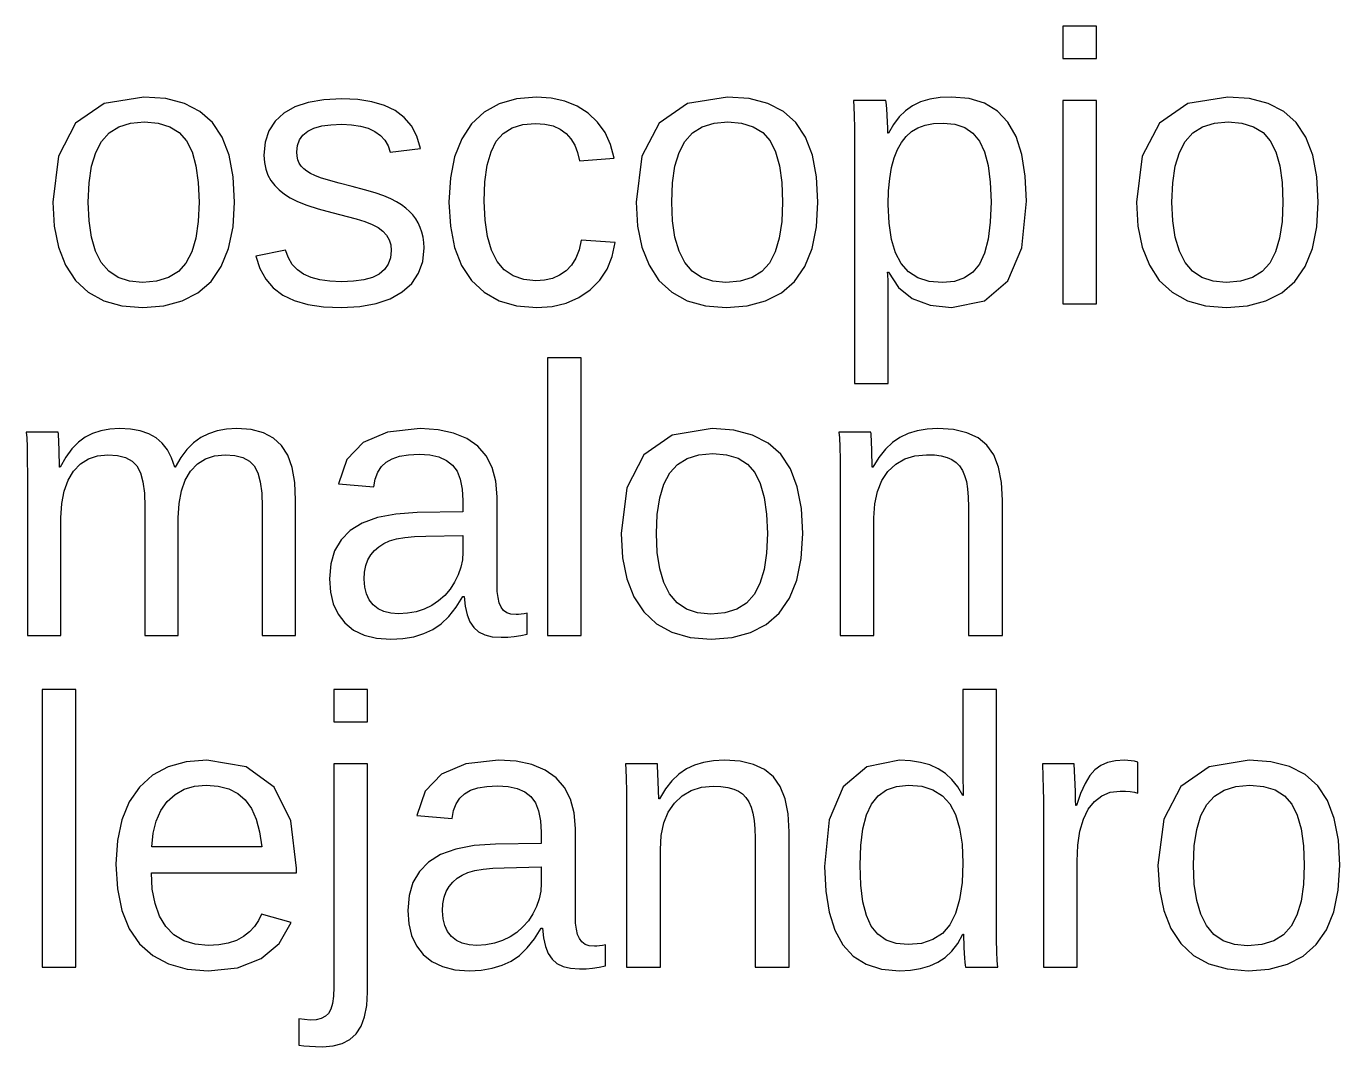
# Model space of a CAD drawing. Header units: metres. Extents: x 0.7 to 77.3, y -14.9 to 22.
# Drawn here: x 29.76 to 77.28, y -14.88 to 22.05 of the extents above; entities that cross this region are included whole.
import ezdxf

# ---------------------------------------------------------------- set-up
doc = ezdxf.new("R2010")
doc.units = ezdxf.units.M

msp = doc.modelspace()

# ---------------------------------------------------------------- linework, layer by layer
for p, q in [((68.4751, 22.048), (67.2541, 22.048)), ((67.2541, 22.048), (67.2541, 20.882)), ((68.4751, 20.882), (68.4751, 22.048)), ((67.2541, 20.882), (68.4751, 20.882)), ((34.0197, 19.488), (32.5773, 19.2504)), ((34.807, 19.4301), (34.0197, 19.488)), ((48.2159, 19.488), (47.4972, 19.4271)), ((48.7569, 19.4512), (48.2159, 19.488)), ((55.1252, 19.488), (53.6827, 19.2504)), ((55.9125, 19.4301), (55.1252, 19.488)), ((63.2371, 19.488), (62.8198, 19.4682)), ((63.8746, 19.4311), (63.2371, 19.488)), ((73.2238, 19.488), (71.7814, 19.2504)), ((74.0111, 19.4301), (73.2238, 19.488)), ((32.5773, 19.2504), (31.5469, 18.5377)), ((35.4829, 19.2562), (34.807, 19.4301)), ((36.0475, 18.9666), (35.4829, 19.2562)), ((39.4802, 19.1298), (39.0797, 18.901)), ((39.9629, 19.2932), (39.4802, 19.1298)), ((40.5277, 19.3913), (39.9629, 19.2932)), ((41.1747, 19.424), (40.5277, 19.3913)), ((41.7533, 19.3972), (41.1747, 19.424)), ((42.2691, 19.317), (41.7533, 19.3972)), ((42.7223, 19.1832), (42.2691, 19.317)), ((43.1127, 18.996), (42.7223, 19.1832)), ((46.8669, 19.2445), (46.3251, 18.9401)), ((47.4972, 19.4271), (46.8669, 19.2445)), ((49.2499, 19.341), (48.7569, 19.4512)), ((49.6949, 19.1572), (49.2499, 19.341)), ((50.0919, 18.9), (49.6949, 19.1572)), ((53.6827, 19.2504), (52.6524, 18.5377)), ((56.5884, 19.2562), (55.9125, 19.4301)), ((57.153, 18.9666), (56.5884, 19.2562)), ((60.8631, 19.36), (59.6831, 19.36)), ((59.6831, 19.36), (59.7011, 19.1285)), ((59.7011, 19.1285), (59.7139, 18.801)), ((60.8716, 19.298), (60.8631, 19.36)), ((60.8903, 19.0717), (60.8716, 19.298)), ((60.9058, 18.8152), (60.8903, 19.0717)), ((61.8221, 19.172), (61.5668, 18.9913)), ((62.1123, 19.3102), (61.8221, 19.172)), ((62.4449, 19.409), (62.1123, 19.3102)), ((62.8198, 19.4682), (62.4449, 19.409)), ((64.4261, 19.2602), (63.8746, 19.4311)), ((64.8916, 18.9756), (64.4261, 19.2602)), ((68.4751, 19.36), (67.2541, 19.36)), ((67.2541, 19.36), (67.2541, 12)), ((68.4751, 12), (68.4751, 19.36)), ((71.7814, 19.2504), (70.751, 18.5377)), ((74.687, 19.2562), (74.0111, 19.4301)), ((75.2516, 18.9666), (74.687, 19.2562)), ((31.5469, 18.5377), (30.9288, 17.3499)), ((33.1137, 18.4102), (33.5399, 18.5421)), ((33.5399, 18.5421), (34.0407, 18.586)), ((34.0407, 18.586), (34.5366, 18.5429)), ((34.5366, 18.5429), (34.9554, 18.4137)), ((36.5007, 18.561), (36.0475, 18.9666)), ((36.8489, 18.0341), (36.5007, 18.561)), ((38.7655, 18.6097), (38.5412, 18.259)), ((39.0797, 18.901), (38.7655, 18.6097)), ((43.4392, 18.7503), (43.1127, 18.996)), ((43.6997, 18.4402), (43.4392, 18.7503)), ((46.3251, 18.9401), (45.8719, 18.514)), ((47.7271, 18.4917), (48.1819, 18.532)), ((48.1819, 18.532), (48.5203, 18.5092)), ((50.4302, 18.5782), (50.0919, 18.9)), ((50.6992, 18.201), (50.4302, 18.5782)), ((52.6524, 18.5377), (52.0342, 17.3499)), ((54.2192, 18.4102), (54.6454, 18.5421)), ((54.6454, 18.5421), (55.1462, 18.586)), ((55.1462, 18.586), (55.6421, 18.5429)), ((55.6421, 18.5429), (56.0609, 18.4137)), ((57.6062, 18.561), (57.153, 18.9666)), ((57.9544, 18.0341), (57.6062, 18.561)), ((59.7139, 18.801), (59.7216, 18.3775)), ((60.9269, 18.3605), (60.9058, 18.8152)), ((61.3376, 18.7652), (61.1348, 18.4938)), ((61.5668, 18.9913), (61.3376, 18.7652)), ((62.5814, 18.5259), (62.9261, 18.545)), ((62.9261, 18.545), (63.3484, 18.5037)), ((65.2711, 18.577), (64.8916, 18.9756)), ((65.566, 18.057), (65.2711, 18.577)), ((70.751, 18.5377), (70.1329, 17.3499)), ((72.3178, 18.4102), (72.744, 18.5421)), ((72.744, 18.5421), (73.2448, 18.586)), ((73.2448, 18.586), (73.7407, 18.5429)), ((73.7407, 18.5429), (74.1595, 18.4137)), ((75.7048, 18.561), (75.2516, 18.9666)), ((76.053, 18.0341), (75.7048, 18.561)), ((32.4847, 17.883), (32.7619, 18.1906)), ((32.7619, 18.1906), (33.1137, 18.4102)), ((34.9554, 18.4137), (35.2971, 18.1984)), ((35.2971, 18.1984), (35.5617, 17.897)), ((38.5412, 18.259), (38.4065, 17.8487)), ((39.6477, 17.941), (39.7714, 18.113)), ((39.7714, 18.113), (39.9447, 18.253)), ((39.9447, 18.253), (40.1704, 18.3619)), ((40.1704, 18.3619), (40.4507, 18.4397)), ((40.4507, 18.4397), (40.7854, 18.4864)), ((40.7854, 18.4864), (41.1747, 18.502)), ((41.1747, 18.502), (41.5316, 18.4857)), ((41.5316, 18.4857), (41.8504, 18.4367)), ((41.8504, 18.4367), (42.1311, 18.3552)), ((42.1311, 18.3552), (42.3737, 18.241)), ((42.3737, 18.241), (42.5761, 18.0962)), ((42.5761, 18.0962), (42.7354, 17.923)), ((43.8941, 18.0658), (43.6997, 18.4402)), ((44.0227, 17.627), (43.8941, 18.0658)), ((45.8719, 18.514), (45.5145, 17.9721)), ((46.7669, 17.887), (47.0196, 18.1692)), ((47.0196, 18.1692), (47.3397, 18.3707)), ((47.3397, 18.3707), (47.7271, 18.4917)), ((48.5203, 18.5092), (48.8177, 18.4407)), ((48.8177, 18.4407), (49.0738, 18.3267)), ((49.0738, 18.3267), (49.2889, 18.167)), ((49.2889, 18.167), (49.4655, 17.9691)), ((50.8987, 17.7682), (50.6992, 18.201)), ((53.5901, 17.883), (53.8674, 18.1906)), ((53.8674, 18.1906), (54.2192, 18.4102)), ((56.0609, 18.4137), (56.4026, 18.1984)), ((56.4026, 18.1984), (56.6672, 17.897)), ((59.7216, 18.3775), (59.7241, 17.858)), ((60.9311, 18.177), (60.9269, 18.3605)), ((60.9581, 18.177), (60.9311, 18.177)), ((61.1348, 18.4938), (60.9581, 18.177)), ((61.4224, 17.8472), (61.5914, 18.0646)), ((61.5914, 18.0646), (61.7851, 18.239)), ((61.7851, 18.239), (62.0109, 18.3729)), ((62.0109, 18.3729), (62.2764, 18.4685)), ((62.2764, 18.4685), (62.5814, 18.5259)), ((63.3484, 18.5037), (63.7094, 18.38)), ((63.7094, 18.38), (64.0089, 18.1737)), ((64.0089, 18.1737), (64.2471, 17.885)), ((65.7766, 17.407), (65.566, 18.057)), ((71.6888, 17.883), (71.966, 18.1906)), ((71.966, 18.1906), (72.3178, 18.4102)), ((74.1595, 18.4137), (74.5012, 18.1984)), ((74.5012, 18.1984), (74.7658, 17.897)), ((32.2747, 17.4825), (32.4847, 17.883)), ((35.5617, 17.897), (35.7599, 17.5005)), ((37.0977, 17.3795), (36.8489, 18.0341)), ((38.4065, 17.8487), (38.3617, 17.379)), ((39.5487, 17.501), (39.5734, 17.737)), ((39.5734, 17.737), (39.6477, 17.941)), ((42.7354, 17.923), (42.8516, 17.7212)), ((42.8516, 17.7212), (42.9247, 17.491)), ((42.9247, 17.491), (44.0227, 17.627)), ((45.5145, 17.9721), (45.2592, 17.3202)), ((46.5757, 17.5093), (46.7669, 17.887)), ((49.4655, 17.9691), (49.6054, 17.7392)), ((49.6054, 17.7392), (49.7085, 17.4776)), ((51.0289, 17.28), (50.8987, 17.7682)), ((53.3802, 17.4825), (53.5901, 17.883)), ((56.6672, 17.897), (56.8653, 17.5005)), ((58.2032, 17.3795), (57.9544, 18.0341)), ((59.7241, 17.858), (59.7241, 9.12001)), ((61.1581, 17.284), (61.2779, 17.5871)), ((61.2779, 17.5871), (61.4224, 17.8472)), ((64.2471, 17.885), (64.4291, 17.5007)), ((71.4788, 17.4825), (71.6888, 17.883)), ((74.7658, 17.897), (74.964, 17.5005)), ((76.3018, 17.3795), (76.053, 18.0341)), ((30.9288, 17.3499), (30.7227, 15.687)), ((32.1247, 16.983), (32.2747, 17.4825)), ((35.7599, 17.5005), (35.9014, 17)), ((37.2469, 16.5971), (37.0977, 17.3795)), ((38.3617, 17.379), (38.3774, 17.1196)), ((38.3774, 17.1196), (38.4247, 16.8812)), ((39.5588, 17.3527), (39.5487, 17.501)), ((39.5894, 17.2177), (39.5588, 17.3527)), ((39.6404, 17.0962), (39.5894, 17.2177)), ((45.2592, 17.3202), (45.106, 16.5585)), ((46.4392, 17.0212), (46.5757, 17.5093)), ((49.7085, 17.4776), (49.7749, 17.184)), ((49.7749, 17.184), (51.0289, 17.28)), ((52.0342, 17.3499), (51.8282, 15.687)), ((53.2302, 16.983), (53.3802, 17.4825)), ((56.8653, 17.5005), (57.0069, 17)), ((58.3524, 16.5971), (58.2032, 17.3795)), ((61.0645, 16.9351), (61.1581, 17.284)), ((64.4291, 17.5007), (64.5591, 17.0067)), ((65.903, 16.627), (65.7766, 17.407)), ((70.1329, 17.3499), (69.9268, 15.687)), ((71.3288, 16.983), (71.4788, 17.4825)), ((74.964, 17.5005), (75.1055, 17)), ((76.451, 16.5971), (76.3018, 17.3795)), ((32.0347, 16.3845), (32.1247, 16.983)), ((35.9014, 17), (35.9864, 16.3955)), ((38.4247, 16.8812), (38.5034, 16.6641)), ((38.5034, 16.6641), (38.6137, 16.468)), ((39.7117, 16.988), (39.6404, 17.0962)), ((39.8035, 16.8907), (39.7117, 16.988)), ((39.9149, 16.801), (39.8035, 16.8907)), ((40.046, 16.7188), (39.9149, 16.801)), ((40.1967, 16.644), (40.046, 16.7188)), ((40.4014, 16.5662), (40.1967, 16.644)), ((46.3572, 16.4228), (46.4392, 17.0212)), ((53.1402, 16.3845), (53.2302, 16.983)), ((57.0069, 17), (57.0918, 16.3955)), ((60.9976, 16.5372), (61.0645, 16.9351)), ((64.5591, 17.0067), (64.6371, 16.4032)), ((71.2388, 16.3845), (71.3288, 16.983)), ((75.1055, 17), (75.1905, 16.3955)), ((32.0047, 15.687), (32.0347, 16.3845)), ((35.9864, 16.3955), (36.0147, 15.687)), ((37.2967, 15.687), (37.2469, 16.5971)), ((38.6137, 16.468), (38.7522, 16.2894)), ((38.7522, 16.2894), (38.9149, 16.1247)), ((40.6947, 16.475), (40.4014, 16.5662)), ((41.0764, 16.3702), (40.6947, 16.475)), ((41.5467, 16.252), (41.0764, 16.3702)), ((42.0005, 16.1328), (41.5467, 16.252)), ((45.106, 16.5585), (45.0549, 15.687)), ((46.3299, 15.714), (46.3572, 16.4228)), ((53.1102, 15.687), (53.1402, 16.3845)), ((57.0918, 16.3955), (57.1202, 15.687)), ((58.4022, 15.687), (58.3524, 16.5971)), ((60.9575, 16.0906), (60.9976, 16.5372)), ((64.6371, 16.4032), (64.6631, 15.69)), ((65.9451, 15.717), (65.903, 16.627)), ((71.2088, 15.687), (71.2388, 16.3845)), ((75.1905, 16.3955), (75.2188, 15.687)), ((76.5008, 15.687), (76.451, 16.5971)), ((30.7227, 15.687), (30.7741, 14.815)), ((32.0343, 15.0057), (32.0047, 15.687)), ((36.0147, 15.687), (35.9851, 14.9862)), ((37.2436, 14.7845), (37.2967, 15.687)), ((38.9149, 16.1247), (39.1017, 15.9739)), ((39.1017, 15.9739), (39.3127, 15.837)), ((39.3127, 15.837), (39.5743, 15.7064)), ((39.5743, 15.7064), (39.9122, 15.5745)), ((42.3859, 16.0182), (42.0005, 16.1328)), ((42.703, 15.9083), (42.3859, 16.0182)), ((42.9517, 15.803), (42.703, 15.9083)), ((43.1553, 15.6977), (42.9517, 15.803)), ((43.3364, 15.5867), (43.1553, 15.6977)), ((45.0549, 15.687), (45.1058, 14.8093)), ((46.3589, 15.0281), (46.3299, 15.714)), ((51.8282, 15.687), (51.8795, 14.815)), ((53.1397, 15.0057), (53.1102, 15.687)), ((57.1202, 15.687), (57.0906, 14.9862)), ((58.349, 14.7845), (58.4022, 15.687)), ((60.9441, 15.595), (60.9575, 16.0906)), ((64.6631, 15.69), (64.6369, 14.9582)), ((65.7759, 14.0348), (65.9451, 15.717)), ((69.9268, 15.687), (69.9782, 14.815)), ((71.2384, 15.0057), (71.2088, 15.687)), ((75.2188, 15.687), (75.1892, 14.9862)), ((76.4477, 14.7845), (76.5008, 15.687)), ((39.9122, 15.5745), (40.3263, 15.4414)), ((40.3263, 15.4414), (40.8167, 15.307)), ((40.8167, 15.307), (41.6967, 15.077)), ((43.4948, 15.4702), (43.3364, 15.5867)), ((43.6307, 15.348), (43.4948, 15.4702)), ((43.7481, 15.2182), (43.6307, 15.348)), ((43.8514, 15.0787), (43.7481, 15.2182)), ((60.9731, 14.9185), (60.9441, 15.595)), ((30.7741, 14.815), (30.9282, 14.052)), ((32.1229, 14.4147), (32.0343, 15.0057)), ((35.9851, 14.9862), (35.8964, 14.3847)), ((37.0842, 14.005), (37.2436, 14.7845)), ((41.6967, 15.077), (42.0081, 14.9836)), ((42.0081, 14.9836), (42.2734, 14.8782)), ((42.2734, 14.8782), (42.4926, 14.761)), ((42.4926, 14.761), (42.6656, 14.632)), ((43.9406, 14.9297), (43.8514, 15.0787)), ((44.0157, 14.771), (43.9406, 14.9297)), ((44.0756, 14.6017), (44.0157, 14.771)), ((45.1058, 14.8093), (45.2584, 14.0432)), ((46.4459, 14.4372), (46.3589, 15.0281)), ((51.8795, 14.815), (52.0337, 14.052)), ((53.2284, 14.4147), (53.1397, 15.0057)), ((57.0906, 14.9862), (57.0019, 14.3847)), ((58.1897, 14.005), (58.349, 14.7845)), ((61.0599, 14.3372), (60.9731, 14.9185)), ((64.6369, 14.9582), (64.5584, 14.3397)), ((69.9782, 14.815), (70.1323, 14.052)), ((71.327, 14.4147), (71.2384, 15.0057)), ((75.1892, 14.9862), (75.1005, 14.3847)), ((76.2883, 14.005), (76.4477, 14.7845)), ((32.2708, 13.9142), (32.1229, 14.4147)), ((35.8964, 14.3847), (35.7486, 13.8827)), ((42.6656, 14.632), (42.7969, 14.4869)), ((42.7969, 14.4869), (42.8907, 14.3215)), ((42.8907, 14.3215), (42.9469, 14.1359)), ((44.1184, 14.421), (44.0756, 14.6017)), ((44.1441, 14.2287), (44.1184, 14.421)), ((46.5909, 13.9416), (46.4459, 14.4372)), ((49.8359, 14.304), (49.7633, 13.9542)), ((51.0699, 14.222), (49.8359, 14.304)), ((53.3762, 13.9142), (53.2284, 14.4147)), ((57.0019, 14.3847), (56.8541, 13.8827)), ((61.2046, 13.8511), (61.0599, 14.3372)), ((64.5584, 14.3397), (64.4274, 13.8347)), ((71.4749, 13.9142), (71.327, 14.4147)), ((75.1005, 14.3847), (74.9527, 13.8827)), ((30.9282, 14.052), (31.1851, 13.398)), ((32.4777, 13.504), (32.2708, 13.9142)), ((35.7486, 13.8827), (35.5417, 13.48)), ((36.8186, 13.3485), (37.0842, 14.005)), ((39.1467, 13.941), (38.0686, 13.731)), ((39.2461, 13.6657), (39.1467, 13.941)), ((42.9657, 13.93), (42.9385, 13.6656)), ((42.9469, 14.1359), (42.9657, 13.93)), ((44.1035, 13.5381), (44.1526, 14.025)), ((44.1526, 14.025), (44.1441, 14.2287)), ((45.2584, 14.0432), (45.5128, 13.3888)), ((46.7939, 13.541), (46.5909, 13.9416)), ((49.7633, 13.9542), (49.6484, 13.6527)), ((50.9597, 13.7131), (51.0699, 14.222)), ((52.0337, 14.052), (52.2905, 13.398)), ((53.5832, 13.504), (53.3762, 13.9142)), ((56.8541, 13.8827), (56.6472, 13.48)), ((57.924, 13.3485), (58.1897, 14.005)), ((61.4071, 13.46), (61.2046, 13.8511)), ((64.4274, 13.8347), (64.2441, 13.443)), ((65.2681, 12.8332), (65.7759, 14.0348)), ((70.1323, 14.052), (70.3892, 13.398)), ((71.6818, 13.504), (71.4749, 13.9142)), ((74.9527, 13.8827), (74.7458, 13.48)), ((76.0227, 13.3485), (76.2883, 14.005)), ((31.1851, 13.398), (31.5447, 12.853)), ((32.7481, 13.1846), (32.4777, 13.504)), ((35.5417, 13.48), (35.2658, 13.1711)), ((36.4467, 12.815), (36.8186, 13.3485)), ((38.0686, 13.731), (38.2137, 13.2841)), ((39.3874, 13.4297), (39.2461, 13.6657)), ((39.5706, 13.2332), (39.3874, 13.4297)), ((42.8572, 13.4362), (42.7215, 13.2421)), ((42.9385, 13.6656), (42.8572, 13.4362)), ((43.9559, 13.1102), (44.1035, 13.5381)), ((45.5128, 13.3888), (45.8689, 12.846)), ((47.0559, 13.2321), (46.7939, 13.541)), ((49.4913, 13.3997), (49.2919, 13.195)), ((49.6484, 13.6527), (49.4913, 13.3997)), ((50.7719, 13.2582), (50.9597, 13.7131)), ((52.2905, 13.398), (52.6502, 12.853)), ((53.8535, 13.1846), (53.5832, 13.504)), ((56.6472, 13.48), (56.3713, 13.1711)), ((57.5522, 12.815), (57.924, 13.3485)), ((61.6748, 13.1599), (61.4071, 13.46)), ((64.2441, 13.443), (64.0038, 13.1503)), ((70.3892, 13.398), (70.7488, 12.853)), ((71.9522, 13.1846), (71.6818, 13.504)), ((74.7458, 13.48), (74.4699, 13.1711)), ((75.6508, 12.815), (76.0227, 13.3485)), ((31.5447, 12.853), (32.0054, 12.4238)), ((33.0862, 12.9565), (32.7481, 13.1846)), ((33.4921, 12.8196), (33.0862, 12.9565)), ((34.9112, 12.9505), (34.4778, 12.8181)), ((35.2658, 13.1711), (34.9112, 12.9505)), ((38.2137, 13.2841), (38.4239, 12.9005)), ((38.4239, 12.9005), (38.6992, 12.5801)), ((39.7957, 13.076), (39.5706, 13.2332)), ((40.0655, 12.9557), (39.7957, 13.076)), ((40.3832, 12.8697), (40.0655, 12.9557)), ((40.7485, 12.8182), (40.3832, 12.8697)), ((41.9722, 12.8715), (41.5983, 12.8186)), ((42.2833, 12.9596), (41.9722, 12.8715)), ((42.5317, 13.083), (42.2833, 12.9596)), ((42.7215, 13.2421), (42.5317, 13.083)), ((43.71, 12.7416), (43.9559, 13.1102)), ((45.8689, 12.846), (46.3217, 12.4199)), ((47.3769, 13.0115), (47.0559, 13.2321)), ((47.7569, 12.8791), (47.3769, 13.0115)), ((48.1959, 12.835), (47.7569, 12.8791)), ((48.5104, 12.8575), (48.1959, 12.835)), ((48.7979, 12.925), (48.5104, 12.8575)), ((49.0584, 13.0375), (48.7979, 12.925)), ((49.2919, 13.195), (49.0584, 13.0375)), ((50.1639, 12.511), (50.5067, 12.8576)), ((50.5067, 12.8576), (50.7719, 13.2582)), ((52.6502, 12.853), (53.1109, 12.4238)), ((54.1917, 12.9565), (53.8535, 13.1846)), ((54.5975, 12.8196), (54.1917, 12.9565)), ((56.0167, 12.9505), (55.5833, 12.8181)), ((56.3713, 13.1711), (56.0167, 12.9505)), ((60.9289, 13.0565), (60.9171, 13.149)), ((60.9171, 13.149), (60.9511, 13.149)), ((60.9374, 12.8332), (60.9289, 13.0565)), ((60.9424, 12.479), (60.9374, 12.8332)), ((60.9511, 13.149), (61.3134, 12.5903)), ((62.0149, 12.9455), (61.6748, 13.1599)), ((62.4273, 12.8169), (62.0149, 12.9455)), ((63.7016, 12.9412), (63.3378, 12.8158)), ((64.0038, 13.1503), (63.7016, 12.9412)), ((64.4219, 12.1123), (65.2681, 12.8332)), ((70.7488, 12.853), (71.2095, 12.4238)), ((72.2903, 12.9565), (71.9522, 13.1846)), ((72.6962, 12.8196), (72.2903, 12.9565)), ((74.1153, 12.9505), (73.6819, 12.8181)), ((74.4699, 13.1711), (74.1153, 12.9505)), ((32.0054, 12.4238), (32.5647, 12.1172)), ((33.9657, 12.774), (33.4921, 12.8196)), ((34.4778, 12.8181), (33.9657, 12.774)), ((35.4047, 12.1077), (35.9737, 12.4024)), ((35.9737, 12.4024), (36.4467, 12.815)), ((38.6992, 12.5801), (39.0397, 12.323)), ((41.1617, 12.801), (40.7485, 12.8182)), ((41.5983, 12.8186), (41.1617, 12.801)), ((42.9328, 12.187), (43.3657, 12.432)), ((43.3657, 12.432), (43.71, 12.7416)), ((46.3217, 12.4199), (46.8659, 12.1155)), ((49.7569, 12.2314), (50.1639, 12.511)), ((53.1109, 12.4238), (53.6702, 12.1172)), ((55.0712, 12.774), (54.5975, 12.8196)), ((55.5833, 12.8181), (55.0712, 12.774)), ((56.5102, 12.1077), (57.0792, 12.4024)), ((57.0792, 12.4024), (57.5522, 12.815)), ((60.9441, 11.994), (60.9424, 12.479)), ((61.3134, 12.5903), (61.8151, 12.1912)), ((62.9121, 12.774), (62.4273, 12.8169)), ((63.3378, 12.8158), (62.9121, 12.774)), ((71.2095, 12.4238), (71.7688, 12.1172)), ((73.1698, 12.774), (72.6962, 12.8196)), ((73.6819, 12.8181), (73.1698, 12.774)), ((74.6088, 12.1077), (75.1778, 12.4024)), ((75.1778, 12.4024), (75.6508, 12.815)), ((32.5647, 12.1172), (33.2224, 11.9333)), ((33.2224, 11.9333), (33.9787, 11.872)), ((33.9787, 11.872), (34.7397, 11.9309)), ((34.7397, 11.9309), (35.4047, 12.1077)), ((39.0397, 12.323), (39.452, 12.1257)), ((39.452, 12.1257), (39.9432, 11.9848)), ((39.9432, 11.9848), (40.513, 11.9002)), ((40.513, 11.9002), (41.1617, 11.872)), ((41.1617, 11.872), (41.8308, 11.907)), ((41.8308, 11.907), (42.4212, 12.012)), ((42.4212, 12.012), (42.9328, 12.187)), ((46.8659, 12.1155), (47.5017, 11.9329)), ((47.5017, 11.9329), (48.2289, 11.872)), ((48.2289, 11.872), (48.7893, 11.9119)), ((48.7893, 11.9119), (49.2987, 12.0317)), ((49.2987, 12.0317), (49.7569, 12.2314)), ((53.6702, 12.1172), (54.3279, 11.9333)), ((54.3279, 11.9333), (55.0842, 11.872)), ((55.0842, 11.872), (55.8452, 11.9309)), ((55.8452, 11.9309), (56.5102, 12.1077)), ((60.9441, 9.12001), (60.9441, 11.994)), ((61.8151, 12.1912), (62.4564, 11.9518)), ((62.4564, 11.9518), (63.2371, 11.872)), ((63.2371, 11.872), (64.4219, 12.1123)), ((67.2541, 12), (68.4751, 12)), ((71.7688, 12.1172), (72.4265, 11.9333)), ((72.4265, 11.9333), (73.1828, 11.872)), ((73.1828, 11.872), (73.9438, 11.9309)), ((73.9438, 11.9309), (74.6088, 12.1077)), ((49.8336, 10.048), (48.6136, 10.048)), ((48.6136, 10.048), (48.6136, 0)), ((49.8336, 0), (49.8336, 10.048)), ((59.7241, 9.12001), (60.9441, 9.12001)), ((30.9168, 7.35999), (29.7638, 7.35999)), ((29.7638, 7.35999), (29.7818, 7.15456)), ((29.7818, 7.15456), (29.7946, 6.82425)), ((30.9238, 7.29674), (30.9168, 7.35999)), ((30.9531, 6.71094), (30.9238, 7.29674)), ((31.8948, 7.18199), (31.6475, 6.9993)), ((32.1634, 7.31587), (31.8948, 7.18199)), ((32.4601, 7.4115), (32.1634, 7.31587)), ((32.7849, 7.46887), (32.4601, 7.4115)), ((33.1378, 7.48799), (32.7849, 7.46887)), ((33.5334, 7.46718), (33.1378, 7.48799)), ((33.8853, 7.40474), (33.5334, 7.46718)), ((34.1934, 7.30067), (33.8853, 7.40474)), ((34.4578, 7.155), (34.1934, 7.30067)), ((34.6823, 6.96387), (34.4578, 7.155)), ((36.0748, 7.16199), (35.8147, 6.97305)), ((36.359, 7.30461), (36.0748, 7.16199)), ((36.6716, 7.40649), (36.359, 7.30461)), ((37.0125, 7.46762), (36.6716, 7.40649)), ((37.3818, 7.48799), (37.0125, 7.46762)), ((37.9008, 7.45018), (37.3818, 7.48799)), ((38.3438, 7.33675), (37.9008, 7.45018)), ((38.7108, 7.14767), (38.3438, 7.33675)), ((39.0018, 6.883), (38.7108, 7.14767)), ((42.834, 7.36324), (41.9509, 6.989)), ((44.0077, 7.48799), (42.834, 7.36324)), ((44.6578, 7.4483), (44.0077, 7.48799)), ((45.2222, 7.32924), (44.6578, 7.4483)), ((45.7008, 7.1308), (45.2222, 7.32924)), ((46.0937, 6.853), (45.7008, 7.1308)), ((53.1339, 7.25043), (52.1036, 6.53773)), ((54.5763, 7.48799), (53.1339, 7.25043)), ((55.3636, 7.43005), (54.5763, 7.48799)), ((56.0396, 7.25624), (55.3636, 7.43005)), ((56.6041, 6.96655), (56.0396, 7.25624)), ((60.3143, 7.35999), (59.1613, 7.35999)), ((59.1613, 7.35999), (59.1792, 7.15456)), ((59.1792, 7.15456), (59.192, 6.82425)), ((60.321, 7.29674), (60.3143, 7.35999)), ((60.3495, 6.71094), (60.321, 7.29674)), ((61.3653, 7.172), (61.0961, 6.98618)), ((61.6595, 7.31024), (61.3653, 7.172)), ((61.9873, 7.409), (61.6595, 7.31024)), ((62.3485, 7.46825), (61.9873, 7.409)), ((62.7433, 7.48799), (62.3485, 7.46825)), ((63.3082, 7.45036), (62.7433, 7.48799)), ((63.7918, 7.33749), (63.3082, 7.45036)), ((64.1942, 7.14937), (63.7918, 7.33749)), ((64.5153, 6.88599), (64.1942, 7.14937)), ((29.7946, 6.82425), (29.8022, 6.36905)), ((30.9718, 6.09499), (30.9531, 6.71094)), ((31.4146, 6.75725), (31.196, 6.45581)), ((31.6475, 6.9993), (31.4146, 6.75725)), ((34.8698, 6.7235), (34.6823, 6.96387)), ((35.0203, 6.43387), (34.8698, 6.7235)), ((35.5746, 6.73224), (35.3542, 6.43956)), ((35.8147, 6.97305), (35.5746, 6.73224)), ((39.2232, 6.53249), (39.0018, 6.883)), ((41.9509, 6.989), (41.3585, 6.36525)), ((46.4003, 6.50006), (46.0937, 6.853)), ((57.0573, 6.56099), (56.6041, 6.96655)), ((59.192, 6.82425), (59.1997, 6.36905)), ((60.3683, 6.09499), (60.3495, 6.71094)), ((60.8436, 6.74474), (60.6076, 6.44768)), ((61.0961, 6.98618), (60.8436, 6.74474)), ((64.7612, 6.53642), (64.5153, 6.88599)), ((29.8022, 6.36905), (29.8048, 5.78899)), ((31.196, 6.45581), (30.9918, 6.09499)), ((31.4738, 5.94699), (31.7218, 6.20862)), ((31.7218, 6.20862), (32.0106, 6.39549)), ((32.0106, 6.39549), (32.3403, 6.50761)), ((32.3403, 6.50761), (32.7108, 6.545)), ((32.7108, 6.545), (33.062, 6.51949)), ((33.062, 6.51949), (33.3546, 6.44299)), ((33.3546, 6.44299), (33.5885, 6.31549)), ((33.5885, 6.31549), (33.7638, 6.13699)), ((35.1338, 6.09499), (35.0203, 6.43387)), ((35.3542, 6.43956), (35.1538, 6.09499)), ((35.7078, 5.95), (35.9526, 6.21031)), ((35.9526, 6.21031), (36.2421, 6.39624)), ((36.2421, 6.39624), (36.5761, 6.50781)), ((36.5761, 6.50781), (36.9548, 6.545)), ((36.9548, 6.545), (37.3064, 6.51949)), ((37.3064, 6.51949), (37.5993, 6.44299)), ((37.5993, 6.44299), (37.8334, 6.31549)), ((37.8334, 6.31549), (38.0088, 6.13699)), ((39.3813, 6.08499), (39.2232, 6.53249)), ((41.3585, 6.36525), (41.0567, 5.49199)), ((42.6124, 6.11493), (42.7807, 6.27699)), ((42.7807, 6.27699), (42.9963, 6.40036)), ((42.9963, 6.40036), (43.2682, 6.48849)), ((43.2682, 6.48849), (43.5963, 6.54137)), ((43.5963, 6.54137), (43.9807, 6.55899)), ((43.9807, 6.55899), (44.3619, 6.53468)), ((44.3619, 6.53468), (44.6887, 6.46175)), ((44.6887, 6.46175), (44.9609, 6.34018)), ((44.9609, 6.34018), (45.1787, 6.17)), ((46.6194, 6.07625), (46.4003, 6.50006)), ((52.1036, 6.53773), (51.4854, 5.34993)), ((53.0413, 5.883), (53.3186, 6.19055)), ((53.3186, 6.19055), (53.6703, 6.41025)), ((53.6703, 6.41025), (54.0966, 6.54205)), ((54.0966, 6.54205), (54.5973, 6.586)), ((54.5973, 6.586), (55.0933, 6.54292)), ((55.0933, 6.54292), (55.5121, 6.41374)), ((55.5121, 6.41374), (55.8538, 6.19843)), ((55.8538, 6.19843), (56.1183, 5.89699)), ((57.4056, 6.03412), (57.0573, 6.56099)), ((59.1997, 6.36905), (59.2023, 5.78899)), ((60.6076, 6.44768), (60.3883, 6.09499)), ((60.9343, 5.93999), (61.2132, 6.20468)), ((61.2132, 6.20468), (61.539, 6.39374)), ((61.539, 6.39374), (61.9117, 6.50719)), ((61.9117, 6.50719), (62.3313, 6.545)), ((62.3313, 6.545), (62.616, 6.53394)), ((62.616, 6.53394), (62.864, 6.50075)), ((62.864, 6.50075), (63.0755, 6.44543)), ((63.0755, 6.44543), (63.2503, 6.368)), ((63.2503, 6.368), (63.3966, 6.26593)), ((63.3966, 6.26593), (63.5215, 6.13574)), ((64.9368, 6.08875), (64.7612, 6.53642)), ((29.8048, 5.78899), (29.8048, 0)), ((30.9918, 6.09499), (30.9718, 6.09499)), ((31.2747, 5.61737), (31.4738, 5.94699)), ((33.7638, 6.13699), (33.8916, 5.8918)), ((33.8916, 5.8918), (33.9828, 5.56424)), ((35.1538, 6.09499), (35.1338, 6.09499)), ((35.5131, 5.62167), (35.7078, 5.95)), ((38.0088, 6.13699), (38.1366, 5.8918)), ((38.1366, 5.8918), (38.2278, 5.56424)), ((39.4762, 5.5405), (39.3813, 6.08499)), ((42.3878, 5.66443), (42.4814, 5.91074)), ((42.4814, 5.91074), (42.6124, 6.11493)), ((45.1787, 6.17), (45.3458, 5.94398)), ((45.3458, 5.94398), (45.4652, 5.65399)), ((46.7509, 5.58156), (46.6194, 6.07625)), ((52.8313, 5.4825), (53.0413, 5.883)), ((56.1183, 5.89699), (56.3165, 5.50049)), ((57.6543, 5.37949), (57.4056, 6.03412)), ((59.2023, 5.78899), (59.2023, 0)), ((60.3883, 6.09499), (60.3683, 6.09499)), ((60.7107, 5.60818), (60.9343, 5.93999)), ((63.5215, 6.13574), (63.6251, 5.97743)), ((63.6251, 5.97743), (63.7073, 5.79099)), ((63.7073, 5.79099), (63.7699, 5.57005)), ((65.0422, 5.54292), (64.9368, 6.08875)), ((31.0473, 4.77437), (31.1326, 5.22649)), ((31.1326, 5.22649), (31.2747, 5.61737)), ((33.9828, 5.56424), (34.0376, 5.15431)), ((35.2906, 4.77718), (35.3741, 5.23074)), ((35.3741, 5.23074), (35.5131, 5.62167)), ((38.2278, 5.56424), (38.2826, 5.15431)), ((39.5078, 4.89899), (39.4762, 5.5405)), ((41.0567, 5.49199), (42.3317, 5.37599)), ((42.3317, 5.37599), (42.3878, 5.66443)), ((45.4652, 5.65399), (45.5368, 5.29999)), ((45.5368, 5.29999), (45.5607, 4.88199)), ((46.7947, 5.01599), (46.7509, 5.58156)), ((51.4854, 5.34993), (51.2793, 3.687)), ((52.6813, 4.98299), (52.8313, 5.4825)), ((56.3165, 5.50049), (56.4581, 5)), ((57.8036, 4.59712), (57.6543, 5.37949)), ((60.551, 5.21774), (60.7107, 5.60818)), ((63.7699, 5.57005), (63.8145, 5.30824)), ((63.8145, 5.30824), (63.8414, 5.00555)), ((65.0773, 4.89899), (65.0422, 5.54292)), ((31.0188, 4.26099), (31.0473, 4.77437)), ((34.0376, 5.15431), (34.0558, 4.66199)), ((35.2628, 4.26099), (35.2906, 4.77718)), ((38.2826, 5.15431), (38.3008, 4.66199)), ((39.5078, 0), (39.5078, 4.89899)), ((45.5607, 4.88199), (45.5607, 4.48)), ((46.7947, 1.851), (46.7947, 5.01599)), ((52.5913, 4.38449), (52.6813, 4.98299)), ((56.4581, 5), (56.543, 4.39549)), ((60.4233, 4.26099), (60.4552, 4.76868)), ((60.4552, 4.76868), (60.551, 5.21774)), ((63.8414, 5.00555), (63.8503, 4.66199)), ((65.0773, 0), (65.0773, 4.89899)), ((34.0558, 4.66199), (34.0558, 0)), ((38.3008, 4.66199), (38.3008, 0)), ((43.1283, 4.39693), (42.4642, 4.26974)), ((43.9077, 4.45299), (43.1283, 4.39693)), ((45.5607, 4.48), (43.9077, 4.45299)), ((52.5613, 3.687), (52.5913, 4.38449)), ((56.543, 4.39549), (56.5713, 3.687)), ((57.8533, 3.687), (57.8036, 4.59712)), ((63.8503, 4.66199), (63.8503, 0)), ((31.0188, 0), (31.0188, 4.26099)), ((35.2628, 0), (35.2628, 4.26099)), ((41.4817, 3.80199), (41.1531, 3.46399)), ((41.9153, 4.07143), (41.4817, 3.80199)), ((42.4642, 4.26974), (41.9153, 4.07143)), ((60.4233, 0), (60.4233, 4.26099)), ((41.1531, 3.46399), (40.9184, 3.06)), ((42.5144, 3.21574), (42.6986, 3.32993)), ((42.6986, 3.32993), (42.9087, 3.422)), ((42.9087, 3.422), (43.1579, 3.49419)), ((43.1579, 3.49419), (43.4594, 3.54774)), ((43.4594, 3.54774), (43.8134, 3.58269)), ((43.8134, 3.58269), (44.2197, 3.599)), ((44.2197, 3.599), (45.5607, 3.62599)), ((45.5607, 3.62599), (45.5607, 3.02299)), ((51.2793, 3.687), (51.3307, 2.81499)), ((52.5909, 3.00568), (52.5613, 3.687)), ((56.5713, 3.687), (56.5418, 2.98618)), ((57.8002, 2.78448), (57.8533, 3.687)), ((40.9184, 3.06), (40.7776, 2.59)), ((42.1195, 2.7388), (42.2237, 2.92099)), ((42.2237, 2.92099), (42.3561, 3.07944)), ((42.3561, 3.07944), (42.5144, 3.21574)), ((45.5607, 3.02299), (45.5417, 2.74387)), ((52.6796, 2.41475), (52.5909, 3.00568)), ((56.5418, 2.98618), (56.4531, 2.38474)), ((40.7776, 2.59), (40.7307, 2.05399)), ((42.0005, 2.2953), (42.0452, 2.53024)), ((42.0452, 2.53024), (42.1195, 2.7388)), ((45.4849, 2.46849), (45.3902, 2.19687)), ((45.5417, 2.74387), (45.4849, 2.46849)), ((51.3307, 2.81499), (51.4848, 2.05199)), ((52.8274, 1.91418), (52.6796, 2.41475)), ((56.4531, 2.38474), (56.3053, 1.88268)), ((57.6408, 2.00499), (57.8002, 2.78448)), ((40.7307, 2.05399), (40.7655, 1.57306)), ((41.9857, 2.034), (42.0005, 2.2953)), ((42.0059, 1.75249), (41.9857, 2.034)), ((45.2577, 1.92899), (45.0923, 1.67719)), ((45.3902, 2.19687), (45.2577, 1.92899)), ((51.4848, 2.05199), (51.7417, 1.39799)), ((53.0343, 1.504), (52.8274, 1.91418)), ((57.3752, 1.3485), (57.6408, 2.00499)), ((40.7655, 1.57306), (40.8699, 1.14624)), ((42.0664, 1.50499), (42.0059, 1.75249)), ((42.1674, 1.29149), (42.0664, 1.50499)), ((44.8992, 1.45374), (44.6783, 1.25868)), ((45.0923, 1.67719), (44.8992, 1.45374)), ((46.8036, 1.59581), (46.7947, 1.851)), ((46.8304, 1.37424), (46.8036, 1.59581)), ((53.3047, 1.18462), (53.0343, 1.504)), ((56.0983, 1.48), (55.8224, 1.17111)), ((56.3053, 1.88268), (56.0983, 1.48)), ((40.8699, 1.14624), (41.044, 0.77356)), ((42.3087, 1.112), (42.1674, 1.29149)), ((42.4879, 0.969803), (42.3087, 1.112)), ((42.7014, 0.86824), (42.4879, 0.969803)), ((44.1583, 0.958557), (43.8682, 0.863235)), ((44.4297, 1.092), (44.1583, 0.958557)), ((44.6783, 1.25868), (44.4297, 1.092)), ((45.0522, 0.693985), (45.3155, 1.02274)), ((45.3155, 1.02274), (45.5597, 1.41299)), ((45.5597, 1.41299), (45.6007, 1.41299)), ((45.6007, 1.41299), (45.6379, 1.05724)), ((45.6379, 1.05724), (45.7087, 0.751999)), ((46.8751, 1.18631), (46.8304, 1.37424)), ((46.9377, 1.032), (46.8751, 1.18631)), ((47.0253, 0.911682), (46.9377, 1.032)), ((51.7417, 1.39799), (52.1013, 0.852997)), ((53.6428, 0.956497), (53.3047, 1.18462)), ((54.0487, 0.819611), (53.6428, 0.956497)), ((55.4678, 0.950485), (55.0345, 0.818115)), ((55.8224, 1.17111), (55.4678, 0.950485)), ((57.0033, 0.814987), (57.3752, 1.3485)), ((41.044, 0.77356), (41.2877, 0.454987)), ((42.9494, 0.807312), (42.7014, 0.86824)), ((43.2317, 0.786987), (42.9494, 0.807312)), ((43.5593, 0.806061), (43.2317, 0.786987)), ((43.8682, 0.863235), (43.5593, 0.806061)), ((44.7695, 0.426743), (45.0522, 0.693985)), ((45.7087, 0.751999), (45.8129, 0.497238)), ((45.8129, 0.497238), (45.9507, 0.292999)), ((47.1452, 0.825745), (47.0253, 0.911682)), ((47.2973, 0.774185), (47.1452, 0.825745)), ((47.4817, 0.756989), (47.2973, 0.774185)), ((47.5731, 0.759933), (47.4817, 0.756989)), ((47.6704, 0.768738), (47.5731, 0.759933)), ((47.7736, 0.783432), (47.6704, 0.768738)), ((47.8827, 0.803986), (47.7736, 0.783432)), ((47.8827, 0.044998), (47.8827, 0.803986)), ((52.1013, 0.852997), (52.5621, 0.423798)), ((54.5223, 0.773987), (54.0487, 0.819611)), ((55.0345, 0.818115), (54.5223, 0.773987)), ((56.5303, 0.402435), (57.0033, 0.814987)), ((29.8048, 0), (31.0188, 0)), ((34.0558, 0), (35.2628, 0)), ((38.3008, 0), (39.5078, 0)), ((41.2877, 0.454987), (41.6011, 0.199936)), ((41.6011, 0.199936), (41.9834, 0.017746)), ((41.9834, 0.017746), (42.4346, -0.091553)), ((43.7784, -0.040741), (44.1398, 0.068298)), ((44.1398, 0.068298), (44.4677, 0.220993)), ((44.4677, 0.220993), (44.7695, 0.426743)), ((45.9507, 0.292999), (46.1283, 0.13681)), ((46.1283, 0.13681), (46.3522, 0.025238)), ((46.3522, 0.025238), (46.6223, -0.041687)), ((47.6504, -0.002686), (47.8827, 0.044998)), ((48.6136, 0), (49.8336, 0)), ((52.5621, 0.423798), (53.1213, 0.117249)), ((53.1213, 0.117249), (53.7791, -0.066681)), ((55.2963, -0.069061), (55.9613, 0.107742)), ((55.9613, 0.107742), (56.5303, 0.402435)), ((59.2023, 0), (60.4233, 0)), ((63.8503, 0), (65.0773, 0)), ((42.4346, -0.091553), (42.9547, -0.127991)), ((42.9547, -0.127991), (43.3833, -0.106186)), ((43.3833, -0.106186), (43.7784, -0.040741)), ((46.6223, -0.041687), (46.9387, -0.063995)), ((46.9387, -0.063995), (47.1784, -0.057175)), ((47.1784, -0.057175), (47.4157, -0.036743)), ((47.4157, -0.036743), (47.6504, -0.002686)), ((53.7791, -0.066681), (54.5353, -0.127991)), ((54.5353, -0.127991), (55.2963, -0.069061)), ((31.5553, -1.95201), (30.3353, -1.95201)), ((30.3353, -1.95201), (30.3353, -12)), ((31.5553, -12), (31.5553, -1.95201)), ((42.105, -1.95201), (40.884, -1.95201)), ((40.884, -1.95201), (40.884, -3.11801)), ((42.105, -3.11801), (42.105, -1.95201)), ((64.8636, -1.95201), (63.6426, -1.95201)), ((63.6426, -1.95201), (63.6426, -4.97401)), ((64.8636, -10.49), (64.8636, -1.95201)), ((40.884, -3.11801), (42.105, -3.11801)), ((35.5517, -4.57269), (34.8968, -4.75476)), ((36.298, -4.51201), (35.5517, -4.57269)), ((37.7168, -4.75632), (36.298, -4.51201)), ((42.105, -4.64001), (40.884, -4.64001)), ((40.884, -4.64001), (40.884, -12.721)), ((42.105, -12.903), (42.105, -4.64001)), ((45.667, -4.63676), (44.7839, -5.011)), ((46.8407, -4.51201), (45.667, -4.63676)), ((47.4908, -4.5517), (46.8407, -4.51201)), ((48.0552, -4.67076), (47.4908, -4.5517)), ((48.5338, -4.8692), (48.0552, -4.67076)), ((52.5916, -4.64001), (51.4386, -4.64001)), ((51.4386, -4.64001), (51.4566, -4.84544)), ((52.5984, -4.70326), (52.5916, -4.64001)), ((52.6269, -5.28906), (52.5984, -4.70326)), ((53.9369, -4.68976), (53.6426, -4.828)), ((54.2646, -4.591), (53.9369, -4.68976)), ((54.6259, -4.53175), (54.2646, -4.591)), ((55.0206, -4.51201), (54.6259, -4.53175)), ((55.5855, -4.54964), (55.0206, -4.51201)), ((56.0691, -4.66251), (55.5855, -4.54964)), ((56.4715, -4.85063), (56.0691, -4.66251)), ((61.3496, -4.51201), (60.1653, -4.75214)), ((61.7507, -4.53113), (61.3496, -4.51201)), ((62.1169, -4.5885), (61.7507, -4.53113)), ((62.4482, -4.68413), (62.1169, -4.5885)), ((62.7446, -4.81801), (62.4482, -4.68413)), ((67.6716, -4.64001), (66.5186, -4.64001)), ((66.5186, -4.64001), (66.5365, -5.09926)), ((67.7121, -5.64351), (67.6716, -4.64001)), ((68.629, -4.70663), (68.4206, -4.858)), ((68.8761, -4.59851), (68.629, -4.70663)), ((69.162, -4.53363), (68.8761, -4.59851)), ((69.4866, -4.51201), (69.162, -4.53363)), ((69.6081, -4.51625), (69.4866, -4.51201)), ((69.7306, -4.52901), (69.6081, -4.51625)), ((69.8541, -4.55026), (69.7306, -4.52901)), ((69.9786, -4.58), (69.8541, -4.55026)), ((69.9786, -5.69901), (69.9786, -4.58)), ((72.5567, -4.74957), (71.5264, -5.46227)), ((73.9992, -4.51201), (72.5567, -4.74957)), ((74.7865, -4.56995), (73.9992, -4.51201)), ((75.4624, -4.74376), (74.7865, -4.56995)), ((76.027, -5.03345), (75.4624, -4.74376)), ((34.3332, -5.0582), (33.861, -5.483)), ((34.8968, -4.75476), (34.3332, -5.0582)), ((38.7303, -5.48926), (37.7168, -4.75632)), ((44.7839, -5.011), (44.1915, -5.63475)), ((48.9267, -5.147), (48.5338, -4.8692)), ((49.2334, -5.49994), (48.9267, -5.147)), ((51.4566, -4.84544), (51.4694, -5.17575)), ((51.4694, -5.17575), (51.4771, -5.63095)), ((53.3735, -5.01382), (53.1209, -5.25526)), ((53.6426, -4.828), (53.3735, -5.01382)), ((56.7926, -5.11401), (56.4715, -4.85063)), ((57.0385, -5.46358), (56.7926, -5.11401)), ((60.1653, -4.75214), (59.3194, -5.4725)), ((63.01, -4.99301), (62.7446, -4.81801)), ((63.2481, -5.21301), (63.01, -4.99301)), ((63.459, -5.47801), (63.2481, -5.21301)), ((63.6426, -4.97401), (63.6566, -5.78801)), ((66.5365, -5.09926), (66.5493, -5.53801)), ((68.2371, -5.06825), (68.0646, -5.35301)), ((68.4206, -4.858), (68.2371, -5.06825)), ((76.4802, -5.43901), (76.027, -5.03345)), ((33.861, -5.483), (33.4878, -6.02107)), ((35.1486, -5.74925), (35.4785, -5.563)), ((35.4785, -5.563), (35.8546, -5.45126)), ((35.8546, -5.45126), (36.277, -5.414)), ((36.277, -5.414), (36.7097, -5.44745)), ((36.7097, -5.44745), (37.0888, -5.54776)), ((37.0888, -5.54776), (37.4142, -5.71495)), ((39.3383, -6.71082), (38.7303, -5.48926)), ((44.1915, -5.63475), (43.8897, -6.50801)), ((45.6137, -5.72301), (45.8293, -5.59964)), ((45.8293, -5.59964), (46.1012, -5.51151)), ((46.1012, -5.51151), (46.4293, -5.45863)), ((46.4293, -5.45863), (46.8137, -5.44101)), ((46.8137, -5.44101), (47.1949, -5.46532)), ((47.1949, -5.46532), (47.5217, -5.53825)), ((47.5217, -5.53825), (47.7939, -5.65982)), ((47.7939, -5.65982), (48.0117, -5.83)), ((49.4524, -5.92375), (49.2334, -5.49994)), ((51.4771, -5.63095), (51.4796, -6.21101)), ((52.6456, -5.90501), (52.6269, -5.28906)), ((52.8849, -5.55232), (52.6656, -5.90501)), ((53.1209, -5.25526), (52.8849, -5.55232)), ((53.4906, -5.79532), (53.8164, -5.60626)), ((53.8164, -5.60626), (54.1891, -5.49281)), ((54.1891, -5.49281), (54.6086, -5.455)), ((54.6086, -5.455), (54.8933, -5.46606)), ((54.8933, -5.46606), (55.1414, -5.49925)), ((55.1414, -5.49925), (55.3528, -5.55457)), ((55.3528, -5.55457), (55.5276, -5.632)), ((55.5276, -5.632), (55.674, -5.73407)), ((57.2141, -5.91125), (57.0385, -5.46358)), ((59.3194, -5.4725), (58.8118, -6.67313)), ((60.5747, -5.7982), (60.8771, -5.58476)), ((60.8771, -5.58476), (61.2437, -5.4567)), ((61.2437, -5.4567), (61.6746, -5.414)), ((61.6746, -5.414), (62.1537, -5.45645)), ((62.1537, -5.45645), (62.5631, -5.58376)), ((62.5631, -5.58376), (62.9027, -5.79594)), ((63.6426, -5.78801), (63.459, -5.47801)), ((66.5493, -5.53801), (66.557, -5.95625)), ((67.7222, -5.95738), (67.7121, -5.64351)), ((68.0646, -5.35301), (67.9031, -5.71227)), ((68.6658, -5.79501), (68.9764, -5.67201)), ((68.9764, -5.67201), (69.3316, -5.63101)), ((69.3316, -5.63101), (69.5235, -5.63525)), ((69.5235, -5.63525), (69.6953, -5.64801)), ((69.6953, -5.64801), (69.847, -5.66925)), ((69.847, -5.66925), (69.9786, -5.69901)), ((71.5264, -5.46227), (70.9082, -6.65007)), ((72.7414, -5.80945), (73.0932, -5.58975)), ((73.0932, -5.58975), (73.5194, -5.45795)), ((73.5194, -5.45795), (74.0202, -5.414)), ((74.0202, -5.414), (74.5161, -5.45708)), ((74.5161, -5.45708), (74.9349, -5.58626)), ((74.9349, -5.58626), (75.2766, -5.80157)), ((76.8284, -5.96588), (76.4802, -5.43901)), ((33.4878, -6.02107), (33.2213, -6.66525)), ((34.6345, -6.33588), (34.865, -6.01001)), ((34.865, -6.01001), (35.1486, -5.74925)), ((37.4142, -5.71495), (37.686, -5.94901)), ((37.686, -5.94901), (37.9072, -6.25545)), ((45.2209, -6.33557), (45.3144, -6.08926)), ((45.3144, -6.08926), (45.4454, -5.88507)), ((45.4454, -5.88507), (45.6137, -5.72301)), ((48.0117, -5.83), (48.1788, -6.05602)), ((48.1788, -6.05602), (48.2982, -6.34601)), ((49.5839, -6.41844), (49.4524, -5.92375)), ((52.6656, -5.90501), (52.6456, -5.90501)), ((52.9881, -6.39182), (53.2116, -6.06001)), ((53.2116, -6.06001), (53.4906, -5.79532)), ((55.674, -5.73407), (55.7989, -5.86426)), ((55.7989, -5.86426), (55.9025, -6.02257)), ((55.9025, -6.02257), (55.9846, -6.20901)), ((57.3195, -6.45708), (57.2141, -5.91125)), ((60.1564, -6.49126), (60.3366, -6.097)), ((60.3366, -6.097), (60.5747, -5.7982)), ((62.9027, -5.79594), (63.1726, -6.093)), ((63.1726, -6.093), (63.3782, -6.48132)), ((63.6566, -5.78801), (63.6426, -5.78801)), ((66.557, -5.95625), (66.5596, -6.354)), ((67.7256, -6.14601), (67.7222, -5.95738)), ((67.7526, -6.14601), (67.7256, -6.14601)), ((67.9031, -5.71227), (67.7526, -6.14601)), ((68.1786, -6.287), (68.3999, -6)), ((68.3999, -6), (68.6658, -5.79501)), ((72.2542, -6.5175), (72.4642, -6.117)), ((72.4642, -6.117), (72.7414, -5.80945)), ((75.2766, -5.80157), (75.5412, -6.10301)), ((75.5412, -6.10301), (75.7394, -6.49951)), ((77.0772, -6.62051), (76.8284, -5.96588)), ((34.464, -6.71751), (34.6345, -6.33588)), ((37.9072, -6.25545), (38.0798, -6.64076)), ((38.0798, -6.64076), (38.2037, -7.10495)), ((43.8897, -6.50801), (45.1647, -6.62401)), ((45.1647, -6.62401), (45.2209, -6.33557)), ((48.2982, -6.34601), (48.3698, -6.70001)), ((49.6277, -6.98401), (49.5839, -6.41844)), ((51.4796, -6.21101), (51.4796, -12)), ((52.8284, -6.78226), (52.9881, -6.39182)), ((55.9846, -6.20901), (56.0472, -6.42995)), ((56.0472, -6.42995), (56.0919, -6.69176)), ((57.3546, -7.10101), (57.3195, -6.45708)), ((60.0276, -6.992), (60.1564, -6.49126)), ((63.3782, -6.48132), (63.5251, -6.96725)), ((66.5596, -6.354), (66.5596, -12)), ((67.8801, -7.08476), (68.0045, -6.65045)), ((68.0045, -6.65045), (68.1786, -6.287)), ((70.9082, -6.65007), (70.7022, -8.313)), ((72.1042, -7.01701), (72.2542, -6.5175)), ((75.7394, -6.49951), (75.8809, -7)), ((77.2264, -7.40288), (77.0772, -6.62051)), ((33.2213, -6.66525), (33.0613, -7.41557)), ((34.3535, -7.15488), (34.464, -6.71751)), ((38.2037, -7.10495), (38.279, -7.64801)), ((39.541, -8.42101), (39.3383, -6.71082)), ((48.3698, -6.70001), (48.3937, -7.11801)), ((48.3937, -7.11801), (48.3937, -7.52)), ((49.6277, -10.149), (49.6277, -6.98401)), ((52.7326, -7.23132), (52.8284, -6.78226)), ((56.0919, -6.69176), (56.1187, -6.99445)), ((56.1187, -6.99445), (56.1276, -7.33801)), ((57.3546, -12), (57.3546, -7.10101)), ((58.8118, -6.67313), (58.6426, -8.354)), ((59.9504, -7.59926), (60.0276, -6.992)), ((63.5251, -6.96725), (63.6132, -7.55083)), ((67.8055, -7.58995), (67.8801, -7.08476)), ((72.0142, -7.61551), (72.1042, -7.01701)), ((75.8809, -7), (75.9659, -7.60451)), ((33.0613, -7.41557), (33.008, -8.272)), ((34.303, -7.64801), (34.3535, -7.15488)), ((46.7407, -7.54701), (45.9613, -7.60307)), ((48.3937, -7.52), (46.7407, -7.54701)), ((52.7006, -7.73901), (52.7326, -7.23132)), ((56.1276, -7.33801), (56.1276, -12)), ((59.9246, -8.313), (59.9504, -7.59926)), ((63.6132, -7.55083), (63.6426, -8.23201)), ((67.7806, -8.166), (67.8055, -7.58995)), ((77.2762, -8.313), (77.2264, -7.40288)), ((38.279, -7.64801), (34.303, -7.64801)), ((44.7483, -7.92857), (44.3147, -8.19801)), ((45.2972, -7.73026), (44.7483, -7.92857)), ((45.9613, -7.60307), (45.2972, -7.73026)), ((52.7006, -12), (52.7006, -7.73901)), ((71.9842, -8.313), (72.0142, -7.61551)), ((75.9659, -7.60451), (75.9942, -8.313)), ((33.008, -8.272), (33.0613, -9.1705)), ((39.541, -8.58401), (39.541, -8.42101)), ((43.9861, -8.53601), (43.7514, -8.94)), ((44.3147, -8.19801), (43.9861, -8.53601)), ((45.7417, -8.578), (45.9909, -8.50581)), ((45.9909, -8.50581), (46.2924, -8.45226)), ((46.2924, -8.45226), (46.6464, -8.41731)), ((46.6464, -8.41731), (47.0527, -8.401)), ((47.0527, -8.401), (48.3937, -8.37401)), ((48.3937, -8.37401), (48.3937, -8.97701)), ((58.6426, -8.354), (58.6836, -9.24426)), ((59.9501, -9.02882), (59.9246, -8.313)), ((63.6426, -8.23201), (63.6132, -8.93938)), ((67.7806, -12), (67.7806, -8.166)), ((70.7022, -8.313), (70.7536, -9.18501)), ((72.0137, -8.99432), (71.9842, -8.313)), ((75.9942, -8.313), (75.9646, -9.01382)), ((77.2231, -9.21552), (77.2762, -8.313)), ((34.3228, -9.17807), (34.29, -8.58401)), ((34.29, -8.58401), (39.541, -8.58401)), ((43.7514, -8.94), (43.6106, -9.41)), ((45.0567, -9.07901), (45.1891, -8.92056)), ((45.1891, -8.92056), (45.3474, -8.78426)), ((45.3474, -8.78426), (45.5316, -8.67007)), ((45.5316, -8.67007), (45.7417, -8.578)), ((48.3937, -8.97701), (48.3747, -9.25613)), ((63.6132, -8.93938), (63.5251, -9.5475)), ((72.1024, -9.58525), (72.0137, -8.99432)), ((75.9646, -9.01382), (75.8759, -9.61526)), ((33.0613, -9.1705), (33.2213, -9.951)), ((34.421, -9.70026), (34.3228, -9.17807)), ((43.6106, -9.41), (43.5637, -9.94601)), ((44.8335, -9.7047), (44.8782, -9.46976)), ((44.8782, -9.46976), (44.9525, -9.2612)), ((44.9525, -9.2612), (45.0567, -9.07901)), ((48.3747, -9.25613), (48.3179, -9.53151)), ((58.6836, -9.24426), (58.8066, -10.014)), ((60.0266, -9.63525), (59.9501, -9.02882)), ((70.7536, -9.18501), (70.9077, -9.94801)), ((77.0637, -9.99501), (77.2231, -9.21552)), ((33.2213, -9.951), (33.4878, -10.6135)), ((34.5848, -10.1506), (34.421, -9.70026)), ((43.5637, -9.94601), (43.5985, -10.4269)), ((44.8187, -9.966), (44.8335, -9.7047)), ((44.8389, -10.2475), (44.8187, -9.966)), ((48.2232, -9.80313), (48.0907, -10.071)), ((48.3179, -9.53151), (48.2232, -9.80313)), ((60.1541, -10.1323), (60.0266, -9.63525)), ((63.5251, -9.5475), (63.3782, -10.0564)), ((70.9077, -9.94801), (71.1646, -10.602)), ((72.2502, -10.0858), (72.1024, -9.58525)), ((75.8759, -9.61526), (75.7281, -10.1173)), ((34.814, -10.529), (34.5848, -10.1506)), ((38.1686, -10.3149), (38.0255, -10.5285)), ((38.273, -10.08), (38.1686, -10.3149)), ((39.344, -10.386), (38.273, -10.08)), ((38.9095, -11.1481), (39.344, -10.386)), ((43.5985, -10.4269), (43.7029, -10.8538)), ((44.8994, -10.495), (44.8389, -10.2475)), ((47.9253, -10.3228), (47.7322, -10.5463)), ((48.0907, -10.071), (47.9253, -10.3228)), ((49.6366, -10.4042), (49.6277, -10.149)), ((49.6634, -10.6258), (49.6366, -10.4042)), ((58.8066, -10.014), (59.0116, -10.6633)), ((60.3326, -10.52), (60.1541, -10.1323)), ((63.3782, -10.0564), (63.1726, -10.466)), ((72.4572, -10.496), (72.2502, -10.0858)), ((75.7281, -10.1173), (75.5212, -10.52)), ((76.798, -10.6515), (77.0637, -9.99501)), ((33.4878, -10.6135), (33.861, -11.158)), ((35.1066, -10.8283), (34.814, -10.529)), ((35.4595, -11.042), (35.1066, -10.8283)), ((37.623, -10.892), (37.3632, -11.0324)), ((37.8436, -10.7209), (37.623, -10.892)), ((38.0255, -10.5285), (37.8436, -10.7209)), ((43.7029, -10.8538), (43.877, -11.2264)), ((45.0004, -10.7085), (44.8994, -10.495)), ((45.1417, -10.888), (45.0004, -10.7085)), ((45.3209, -11.0302), (45.1417, -10.888)), ((47.2627, -10.908), (46.9913, -11.0414)), ((47.5113, -10.7413), (47.2627, -10.908)), ((47.7322, -10.5463), (47.5113, -10.7413)), ((48.1485, -10.9773), (48.3927, -10.587)), ((48.3927, -10.587), (48.4337, -10.587)), ((48.4337, -10.587), (48.4709, -10.9428)), ((49.7081, -10.8137), (49.6634, -10.6258)), ((49.7707, -10.968), (49.7081, -10.8137)), ((59.0116, -10.6633), (59.2986, -11.192)), ((60.569, -10.8109), (60.3326, -10.52)), ((60.8691, -11.0188), (60.569, -10.8109)), ((62.9019, -10.7806), (62.5596, -11.0053)), ((63.1726, -10.466), (62.9019, -10.7806)), ((63.4587, -11.139), (63.6426, -10.811)), ((63.6426, -10.811), (63.6696, -10.811)), ((63.6696, -10.811), (63.6711, -10.9614)), ((64.8662, -11.0134), (64.8636, -10.49)), ((71.1646, -10.602), (71.5242, -11.147)), ((72.7276, -10.8154), (72.4572, -10.496)), ((73.0657, -11.0435), (72.7276, -10.8154)), ((75.2453, -10.8289), (74.8907, -11.0495)), ((75.5212, -10.52), (75.2453, -10.8289)), ((76.4262, -11.185), (76.798, -10.6515)), ((33.861, -11.158), (34.3362, -11.5824)), ((35.8726, -11.1703), (35.4595, -11.042)), ((36.346, -11.213), (35.8726, -11.1703)), ((36.7247, -11.1929), (36.346, -11.213)), ((37.0638, -11.1328), (36.7247, -11.1929)), ((37.3632, -11.0324), (37.0638, -11.1328)), ((38.265, -11.6925), (38.9095, -11.1481)), ((43.877, -11.2264), (44.1207, -11.545)), ((45.5344, -11.1318), (45.3209, -11.0302)), ((45.7824, -11.1927), (45.5344, -11.1318)), ((46.0647, -11.213), (45.7824, -11.1927)), ((46.3923, -11.1939), (46.0647, -11.213)), ((46.7012, -11.1368), (46.3923, -11.1939)), ((46.9913, -11.0414), (46.7012, -11.1368)), ((47.6026, -11.5733), (47.8852, -11.306)), ((47.8852, -11.306), (48.1485, -10.9773)), ((48.4709, -10.9428), (48.5417, -11.248)), ((48.5417, -11.248), (48.6459, -11.5028)), ((49.8583, -11.0883), (49.7707, -10.968)), ((49.9782, -11.1743), (49.8583, -11.0883)), ((50.1303, -11.2258), (49.9782, -11.1743)), ((50.3147, -11.243), (50.1303, -11.2258)), ((50.4061, -11.2401), (50.3147, -11.243)), ((50.5034, -11.2313), (50.4061, -11.2401)), ((50.6066, -11.2166), (50.5034, -11.2313)), ((50.7157, -11.196), (50.6066, -11.2166)), ((50.7157, -11.955), (50.7157, -11.196)), ((59.2986, -11.192), (59.6732, -11.6015)), ((61.233, -11.1434), (60.8691, -11.0188)), ((61.6606, -11.185), (61.233, -11.1434)), ((62.1459, -11.1401), (61.6606, -11.185)), ((62.5596, -11.0053), (62.1459, -11.1401)), ((63.2471, -11.417), (63.4587, -11.139)), ((63.6711, -10.9614), (63.6756, -11.1255)), ((63.6756, -11.1255), (63.6831, -11.3034)), ((63.6831, -11.3034), (63.7054, -11.6751)), ((64.8739, -11.4395), (64.8662, -11.0134)), ((71.5242, -11.147), (71.9849, -11.5762)), ((73.4716, -11.1804), (73.0657, -11.0435)), ((73.9452, -11.226), (73.4716, -11.1804)), ((74.4573, -11.1819), (73.9452, -11.226)), ((74.8907, -11.0495), (74.4573, -11.1819)), ((75.9532, -11.5976), (76.4262, -11.185)), ((34.3362, -11.5824), (34.9088, -11.8855)), ((37.4105, -12.0191), (38.265, -11.6925)), ((44.1207, -11.545), (44.4341, -11.8001)), ((44.4341, -11.8001), (44.8164, -11.9823)), ((46.9729, -11.9317), (47.3007, -11.779)), ((47.3007, -11.779), (47.6026, -11.5733)), ((48.6459, -11.5028), (48.7837, -11.707)), ((48.7837, -11.707), (48.9613, -11.8632)), ((48.9613, -11.8632), (49.1852, -11.9748)), ((59.6732, -11.6015), (60.1399, -11.894)), ((62.4433, -11.9565), (62.7406, -11.823)), ((62.7406, -11.823), (63.0077, -11.645)), ((63.0077, -11.645), (63.2471, -11.417)), ((63.7054, -11.6751), (63.7166, -11.8193)), ((63.7166, -11.8193), (63.7274, -11.9276)), ((64.8867, -11.7684), (64.8739, -11.4395)), ((64.9046, -12), (64.8867, -11.7684)), ((71.9849, -11.5762), (72.5442, -11.8828)), ((75.3842, -11.8923), (75.9532, -11.5976)), ((30.3353, -12), (31.5553, -12)), ((34.9088, -11.8855), (35.5787, -12.0674)), ((35.5787, -12.0674), (36.346, -12.128)), ((36.346, -12.128), (37.4105, -12.0191)), ((44.8164, -11.9823), (45.2676, -12.0916)), ((45.2676, -12.0916), (45.7877, -12.128)), ((45.7877, -12.128), (46.2164, -12.1062)), ((46.2164, -12.1062), (46.6114, -12.0407)), ((46.6114, -12.0407), (46.9729, -11.9317)), ((49.1852, -11.9748), (49.4553, -12.0417)), ((49.4553, -12.0417), (49.7717, -12.064)), ((49.7717, -12.064), (50.0114, -12.0572)), ((50.0114, -12.0572), (50.2487, -12.0367)), ((50.2487, -12.0367), (50.4834, -12.0027)), ((50.4834, -12.0027), (50.7157, -11.955)), ((51.4796, -12), (52.7006, -12)), ((56.1276, -12), (57.3546, -12)), ((60.1399, -11.894), (60.6987, -12.0695)), ((60.6987, -12.0695), (61.3496, -12.128)), ((61.3496, -12.128), (61.7478, -12.1089)), ((61.7478, -12.1089), (62.1124, -12.0517)), ((62.1124, -12.0517), (62.4433, -11.9565)), ((63.7274, -11.9276), (63.7376, -12)), ((63.7376, -12), (64.9046, -12)), ((66.5596, -12), (67.7806, -12)), ((72.5442, -11.8828), (73.2019, -12.0667)), ((73.2019, -12.0667), (73.9582, -12.128)), ((73.9582, -12.128), (74.7192, -12.0691)), ((74.7192, -12.0691), (75.3842, -11.8923)), ((40.884, -12.721), (40.8721, -13.0455)), ((40.8721, -13.0455), (40.8365, -13.3122)), ((42.0795, -13.3869), (42.105, -12.903)), ((40.694, -13.672), (40.5822, -13.7792)), ((40.7771, -13.5211), (40.694, -13.672)), ((40.8365, -13.3122), (40.7771, -13.5211)), ((42.0032, -13.7995), (42.0795, -13.3869)), ((40.039, -13.917), (39.62, -13.876)), ((39.62, -13.876), (39.62, -14.819)), ((40.2547, -13.9017), (40.039, -13.917)), ((40.4357, -13.8557), (40.2547, -13.9017)), ((40.5822, -13.7792), (40.4357, -13.8557)), ((41.698, -14.411), (41.876, -14.1409)), ((41.876, -14.1409), (42.0032, -13.7995)), ((41.1905, -14.7627), (41.4696, -14.6162)), ((41.4696, -14.6162), (41.698, -14.411)), ((39.62, -14.819), (39.8009, -14.8457)), ((39.8009, -14.8457), (40.0045, -14.8647)), ((40.0045, -14.8647), (40.2309, -14.8762)), ((40.2309, -14.8762), (40.48, -14.88)), ((40.48, -14.88), (40.8606, -14.8507)), ((40.8606, -14.8507), (41.1905, -14.7627))]:
    msp.add_line(p, q)

doc.saveas('drawing.dxf')
